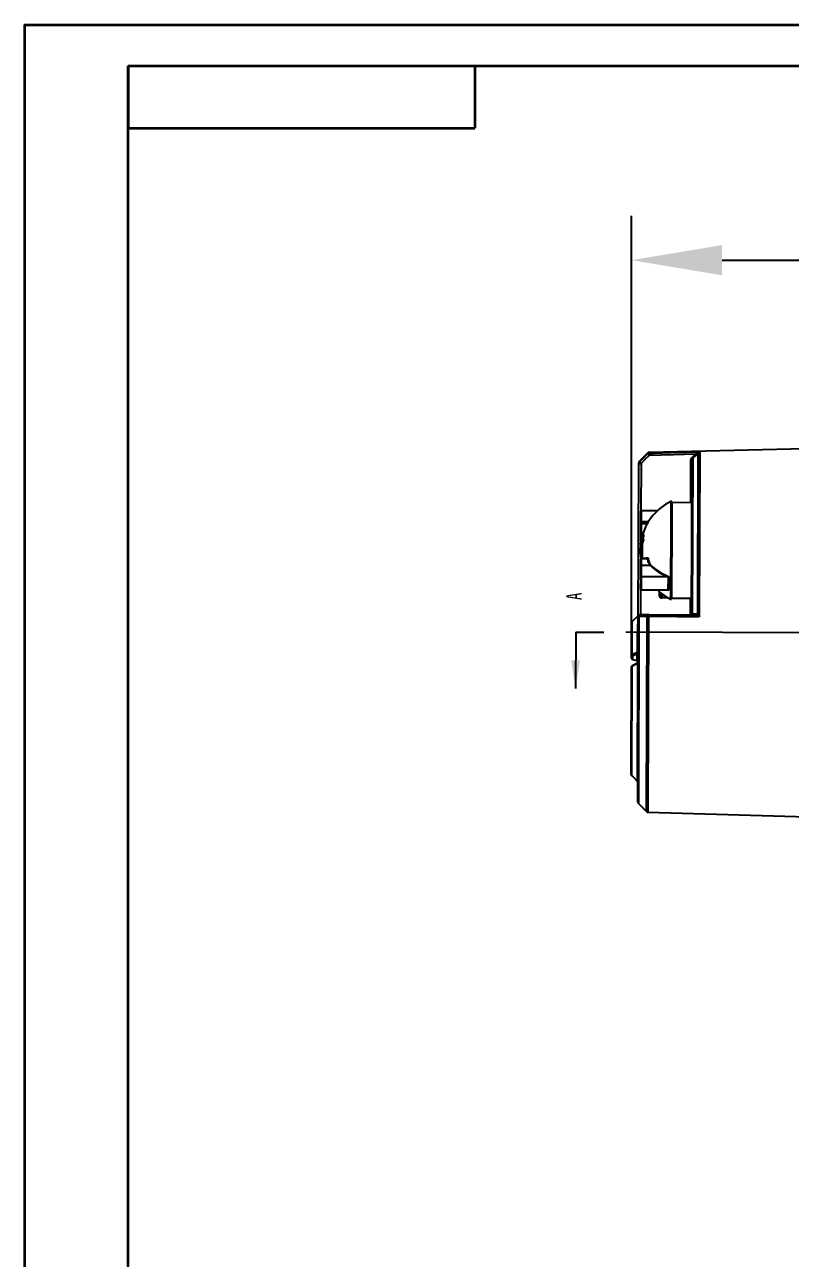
# Model space of a CAD drawing. Header units: millimetres. Extents: x 2928 to 3086, y 1537 to 1648.
# Drawn here: x 2928.3 to 2962.8, y 1592.3 to 1647.9 of the extents above; entities that cross this region are included whole.
import ezdxf

# ---------------------------------------------------------------- set-up
doc = ezdxf.new("R2010")
doc.units = ezdxf.units.MM
doc.layers.add('C00-00-00', color=7, linetype='Continuous')
doc.layers.add('标注层', color=4, linetype='Continuous', lineweight=25)
doc.styles.add('SLDTEXTSTYLE0', font='TXT', dxfattribs={"width": 0.7, "bigfont": 'bigfont'})
doc.styles.get("Standard").update_dxf_attribs({"font": 'arial.ttf'})
doc.dimstyles.new('ISO-25', dxfattribs={"dimtxt": 2.5, "dimasz": 2.5, "dimexe": 1.25, "dimexo": 0.625, "dimtad": 1, "dimtxsty": 'Standard', "dimcen": 2.5, "dimadec": 0, "dimazin": 0, "dimtfac": 1, "dimtmove": 0, "dimatfit": 3, "dimfxl": 0, "dimarcsym": 0})

# ---------------------------------------------------------------- blocks, each defined once
blk = doc.blocks.new('*D28')
at = {"layer": 'Defpoints', "color": 0, "transparency": 16777216}
for p in [(2990.424, 1637.262), (2990.424, 1632.371), (2955.68, 1620.49)]:
    blk.add_point(p, dxfattribs=at)
at = {"layer": '标注层', "color": 0, "lineweight": -2, "transparency": 16777216}
for p, q in [((2955.68, 1620.49), (2955.68, 1639.262)), ((2990.424, 1632.371), (2990.424, 1639.262)), ((2959.76, 1637.262), (2986.344, 1637.262))]:
    blk.add_line(p, q, dxfattribs=at)
at = {"layer": '标注层', "color": 0, "transparency": 16777216}
for points in [[(2959.76, 1637.942), (2959.76, 1636.582), (2955.68, 1637.262)], [(2986.344, 1637.942), (2986.344, 1636.582), (2990.424, 1637.262)]]:
    blk.add_solid(points, dxfattribs=at)
at = {"layer": '标注层', "color": 0, "transparency": 16777216, "insert": (2973.052, 1640.575), "char_height": 3.5, "attachment_point": 5}
blk.add_mtext('345', dxfattribs=at)

msp = doc.modelspace()

# ---------------------------------------------------------------- linework, layer by layer
at = {"color": 7, "linetype": 'Continuous', "lineweight": 25}
for p, q in [((2956.402, 1628.5667), (2956.0341, 1628.2011)), ((2956.4019, 1628.5358), (2956.402, 1628.5667)), ((2956.4702, 1628.5957), (2956.4701, 1628.5647)), ((2964.9093, 1628.7898), (2956.4702, 1628.5957)), ((2958.3992, 1628.3592), (2958.5533, 1628.5132)), ((2958.4345, 1628.3239), (2958.4121, 1621.3272)), ((2958.6626, 1621.2896), (2958.6859, 1628.5789)), ((2958.7541, 1628.6175), (2958.7303, 1621.1886)), ((2955.9929, 1624.4887), (2956.0045, 1628.0984)), ((2956.0045, 1628.0984), (2956.0046, 1628.1305)), ((2956.0045, 1628.0984), (2956.1044, 1628.098)), ((2956.0341, 1628.2011), (2956.034, 1628.1687)), ((2956.1044, 1628.098), (2956.0976, 1625.9534)), ((2958.3488, 1626.3312), (2958.355, 1628.2526)), ((2958.405, 1628.2525), (2958.355, 1628.2526)), ((2958.3829, 1621.3311), (2958.405, 1628.2525)), ((2957.449, 1626.3841), (2957.4469, 1625.7397)), ((2957.499, 1626.3839), (2957.449, 1626.3841)), ((2957.499, 1626.3839), (2957.4969, 1625.7395)), ((2958.3988, 1626.331), (2957.4988, 1626.3339)), ((2956.096, 1625.4602), (2956.0976, 1625.9534)), ((2956.1176, 1625.9675), (2956.1161, 1625.4742)), ((2956.1176, 1625.9675), (2956.1177, 1625.9734)), ((2956.8415, 1625.9652), (2956.1176, 1625.9675)), ((2956.8477, 1625.971), (2956.1177, 1625.9734)), ((2957.4469, 1625.7397), (2957.4349, 1621.9841)), ((2957.4969, 1625.7395), (2957.4849, 1621.9839)), ((2956.0932, 1624.5751), (2956.0958, 1625.3781)), ((2956.0958, 1625.3781), (2956.096, 1625.4602)), ((2956.1158, 1625.3786), (2956.1134, 1624.6407)), ((2956.1161, 1625.4742), (2956.1158, 1625.3981)), ((2956.3935, 1625.3972), (2956.1158, 1625.3981)), ((2956.1158, 1625.3786), (2956.1158, 1625.3981)), ((2956.3826, 1625.3778), (2956.1158, 1625.3786)), ((2956.4389, 1625.4732), (2956.1161, 1625.4742)), ((2955.9824, 1621.1887), (2955.9929, 1624.4887)), ((2955.9929, 1624.4887), (2956.0892, 1624.4884)), ((2956.0932, 1624.5751), (2956.093, 1624.5169)), ((2956.1708, 1623.8214), (2956.1742, 1624.8881)), ((2956.1711, 1623.8214), (2956.1733, 1624.5211)), ((2956.1745, 1624.8881), (2956.1742, 1624.8881)), ((2956.1743, 1624.8039), (2956.1745, 1624.8881)), ((2956.1743, 1624.8039), (2956.2075, 1624.8038)), ((2956.0909, 1623.8599), (2956.0907, 1623.8017)), ((2956.1107, 1623.7959), (2956.1108, 1623.8213)), ((2956.3712, 1623.8208), (2956.1108, 1623.8216)), ((2956.1108, 1623.8216), (2956.1108, 1623.8213)), ((2956.1108, 1623.8213), (2956.3831, 1623.8204)), ((2956.3831, 1623.8204), (2956.3712, 1623.8187)), ((2956.0882, 1622.9961), (2956.0897, 1623.4894)), ((2956.0897, 1623.4894), (2956.0907, 1623.8013)), ((2956.1098, 1623.5035), (2956.1082, 1623.0102)), ((2956.1107, 1623.7959), (2956.1098, 1623.5035)), ((2956.5278, 1623.5021), (2956.1098, 1623.5035)), ((2956.4132, 1623.7949), (2956.1107, 1623.7959)), ((2956.0863, 1622.4234), (2956.0882, 1622.9961)), ((2956.1081, 1622.9849), (2956.1063, 1622.4067)), ((2956.1081, 1622.9849), (2956.1082, 1623.0102)), ((2957.3365, 1622.9809), (2956.1081, 1622.9849)), ((2956.1082, 1623.0102), (2957.2795, 1623.0065)), ((2957.3346, 1622.4028), (2957.3365, 1622.9809)), ((2957.346, 1622.9795), (2957.3442, 1622.4008)), ((2956.0863, 1622.4234), (2956.0827, 1621.2884)), ((2956.1063, 1622.4067), (2957.3346, 1622.4028)), ((2956.1063, 1622.4033), (2956.1063, 1622.4067)), ((2956.1063, 1622.4033), (2957.3221, 1622.3994)), ((2956.9354, 1622.1291), (2956.936, 1622.3209)), ((2956.9855, 1622.1657), (2956.9858, 1622.2706)), ((2957.0357, 1622.2315), (2957.0352, 1622.0775)), ((2957.0351, 1622.0393), (2957.0352, 1622.0775)), ((2957.3314, 1622.0384), (2957.0351, 1622.0393)), ((2957.0352, 1622.0775), (2957.2646, 1622.0768)), ((2957.4349, 1621.9841), (2957.4849, 1621.9839)), ((2957.4851, 1622.0339), (2958.3851, 1622.0311)), ((2958.3327, 1621.2812), (2958.3351, 1622.0352)), ((2955.9679, 1621.2241), (2955.6963, 1620.9543)), ((2955.9557, 1612.847), (2955.9824, 1621.1887)), ((2955.9655, 1620.5025), (2955.9679, 1621.2241)), ((2956.0117, 1621.1951), (2955.9848, 1612.7762)), ((2956.0827, 1621.2884), (2956.4495, 1621.2872)), ((2956.3504, 1612.4082), (2956.3785, 1621.1936)), ((2956.4466, 1621.196), (2956.4184, 1612.3788)), ((2956.4495, 1621.2872), (2958.5302, 1621.2806)), ((2953.1586, 1620.4977), (2953.1505, 1617.9578)), ((2953.1586, 1620.4977), (2954.4286, 1620.4937)), ((2985.8594, 1620.3933), (2955.4154, 1620.4905)), ((2955.6769, 1619.4576), (2955.6815, 1620.919)), ((2955.6963, 1620.9543), (2955.6916, 1619.4778)), ((2955.9301, 1620.4889), (2955.93, 1620.4477)), ((2955.9301, 1620.4889), (2955.9801, 1620.4887)), ((2955.9302, 1620.5026), (2955.9802, 1620.5024)), ((2955.9296, 1620.3041), (2955.9276, 1619.6858)), ((2955.9296, 1620.3041), (2955.9796, 1620.3039)), ((2955.93, 1620.4477), (2955.98, 1620.4476)), ((2955.6764, 1619.3283), (2955.6769, 1619.4576)), ((2955.7267, 1619.4141), (2955.7263, 1619.2695)), ((2955.9261, 1619.2221), (2955.9269, 1619.4873)), ((2955.927, 1619.501), (2955.9269, 1619.4873)), ((2955.9269, 1619.4873), (2955.977, 1619.4872)), ((2955.9271, 1619.5422), (2955.927, 1619.501)), ((2955.927, 1619.501), (2955.977, 1619.5009)), ((2955.9271, 1619.5422), (2955.9771, 1619.542)), ((2955.9276, 1619.6858), (2955.9776, 1619.6857)), ((2955.6597, 1614.0736), (2955.6752, 1618.938)), ((2955.6899, 1618.9528), (2955.6742, 1614.0383)), ((2955.9475, 1619.1046), (2955.7025, 1618.9828)), ((2955.7031, 1619.2752), (2955.703, 1619.2752)), ((2955.7217, 1619.2674), (2955.7208, 1619.2678)), ((2955.7217, 1619.2674), (2955.9215, 1619.22)), ((2955.7263, 1619.2695), (2955.9261, 1619.2221)), ((2955.9259, 1619.155), (2955.9258, 1619.1422)), ((2955.9258, 1619.1422), (2955.9753, 1619.142)), ((2955.926, 1619.1805), (2955.9259, 1619.1613)), ((2955.9259, 1619.1613), (2955.9759, 1619.1612)), ((2955.9259, 1619.155), (2955.9759, 1619.1548)), ((2955.9261, 1619.2183), (2955.926, 1619.1805)), ((2955.926, 1619.1805), (2955.976, 1619.1803)), ((2955.944, 1613.7658), (2955.961, 1619.088)), ((2955.6742, 1614.0383), (2955.6741, 1614.0382)), ((2955.9848, 1612.7762), (2956.3504, 1612.4082)), ((2956.4184, 1612.3788), (2964.8561, 1612.1308))]:
    msp.add_line(p, q, dxfattribs=at)
at = {"color": 7, "linetype": 'Continuous', "lineweight": 25, "flags": 128}
for points in [[(2956.034, 1628.1687), (2956.1755, 1628.31), (2956.4019, 1628.5358)], [(2956.4724, 1628.4651), (2956.2834, 1628.2766), (2956.1044, 1628.098)], [(2956.4724, 1628.4651), (2956.4591, 1628.4784), (2956.4464, 1628.4912), (2956.4345, 1628.5031), (2956.424, 1628.5136), (2956.4152, 1628.5224), (2956.4085, 1628.5292), (2956.404, 1628.5337), (2956.4019, 1628.5358)], [(2956.4701, 1628.5647), (2956.67, 1628.5693), (2957.4698, 1628.5878), (2958.7541, 1628.6175)], [(2956.4724, 1628.4651), (2956.472, 1628.4835), (2956.4715, 1628.5013), (2956.4712, 1628.5179), (2956.4708, 1628.5326), (2956.4705, 1628.5451), (2956.4703, 1628.5548), (2956.4702, 1628.5614), (2956.4701, 1628.5647)], [(2958.5533, 1628.5132), (2957.5743, 1628.4906), (2956.4724, 1628.4651)], [(2958.4345, 1628.3239), (2958.4334, 1628.325), (2958.4311, 1628.3273), (2958.4277, 1628.3308), (2958.4233, 1628.3352), (2958.418, 1628.3404), (2958.4121, 1628.3463), (2958.4058, 1628.3526), (2958.3992, 1628.3592)], [(2958.5886, 1628.4779), (2958.5178, 1628.4072), (2958.4345, 1628.3239)], [(2958.5886, 1628.4779), (2958.5874, 1628.479), (2958.5852, 1628.4813), (2958.5817, 1628.4847), (2958.5774, 1628.4891), (2958.5721, 1628.4943), (2958.5662, 1628.5002), (2958.5599, 1628.5066), (2958.5533, 1628.5132)], [(2956.1044, 1628.098), (2956.0912, 1628.1113), (2956.0785, 1628.1241), (2956.0666, 1628.1359), (2956.0561, 1628.1465), (2956.0474, 1628.1553), (2956.0406, 1628.1621), (2956.0361, 1628.1666), (2956.034, 1628.1687)], [(2956.0882, 1622.9961), (2956.0885, 1622.9939), (2956.0897, 1622.9918), (2956.0915, 1622.9899), (2956.094, 1622.9882), (2956.097, 1622.9868), (2956.1005, 1622.9857), (2956.1042, 1622.9851), (2956.1081, 1622.9849)], [(2956.3785, 1621.1936), (2956.2373, 1621.1942), (2956.0117, 1621.1951)], [(2958.7303, 1621.1886), (2958.5304, 1621.1893), (2957.7307, 1621.1918), (2956.4466, 1621.196)], [(2958.4121, 1621.3272), (2958.4826, 1621.327), (2958.5657, 1621.3268)], [(2955.6916, 1619.4778), (2955.7623, 1619.513), (2955.9273, 1619.595)], [(2955.927, 1619.5138), (2955.8643, 1619.4826), (2955.7267, 1619.4141)], [(2955.961, 1619.088), (2955.8903, 1619.0528), (2955.6899, 1618.9528)], [(2955.6742, 1614.0383), (2955.7445, 1613.9672), (2955.944, 1613.7658)]]:
    msp.add_lwpolyline(points, dxfattribs=at)
at = {"color": 7, "linetype": 'Continuous', "lineweight": 25}
for centre, radius, start, end in [((2956.4723, 1628.4645), 0.1002, 91.29393, 134.68116), ((2956.4725, 1628.4958), 0.1, 91.31703, 134.81703), ((2958.6706, 1628.6086), 0.0334, 234.85516, 297.19791), ((2956.1038, 1628.098), 0.0994, 134.66272, 179.79973), ((2956.1046, 1628.1302), 0.1, 134.81703, 179.81703), ((2958.5201, 1624.1806), 2.45, 115.92594, 163.21548), ((2956.1176, 1625.9534), 0.02, 89.81703, 179.81703), ((2956.1151, 1625.9498), 0.0179, 81.77191, 168.39072), ((2956.1158, 1625.3781), 0.02, 89.81703, 179.81703), ((2956.1102, 1625.2089), 0.1699, 88.1307, 94.88327), ((2956.1135, 1625.4566), 0.0179, 81.77191, 168.39072), ((2958.5198, 1624.1806), 2.45, 163.21548, 188.55406), ((2956.1132, 1624.5751), 0.02, 179.81703, 226.58676), ((2957.4615, 1623.9954), 1.3912, 153.68037, 157.80153), ((2957.4624, 1624.2783), 1.3912, 153.68037, 157.80153), ((2957.3668, 1624.75), 1.1605, 172.81747, 186.8166), ((2956.1107, 1623.8016), 0.02, 89.81703, 179.81703), ((2956.1107, 1623.8013), 0.02, 89.80847, 179.79997), ((2956.3812, 1623.8398), 0.0196, 275.59855, 9.67758), ((2956.1072, 1623.4858), 0.0179, 81.77202, 168.3899), ((2956.1061, 1623.8186), 0.0232, 228.28013, 281.37516), ((2956.4159, 1623.7483), 0.0467, 72.08046, 93.28385), ((2956.5145, 1623.5296), 0.0305, 295.81855, 344.8777), ((2958.1514, 1625.1465), 2.3109, 225.36476, 247.83284), ((2958.1544, 1625.1527), 2.2921, 225.36438, 247.83303), ((2956.1056, 1622.9925), 0.0179, 81.7713, 168.39062), ((2957.2411, 1623.0368), 0.049, 321.63986, 351.94748), ((2957.3365, 1622.9478), 0.0331, 73.33911, 90.09355), ((2956.1063, 1622.4233), 0.02, 179.81703, 269.81703), ((2956.1048, 1622.4252), 0.0185, 185.67759, 274.66349), ((2958.5201, 1624.1806), 2.45, 226.58513, 243.70813), ((2956.9413, 1622.1736), 0.045, 262.5069, 349.86708), ((2957.3346, 1622.3795), 0.0233, 65.83962, 89.99675), ((2955.9326, 1621.2596), 0.05, 314.81703, 359.81703), ((2956.0824, 1621.1884), 0.1, 89.81703, 179.81703), ((2956.0079, 1621.1419), 0.0534, 85.96328, 118.61032), ((2956.0985, 1621.2027), 0.0871, 100.43089, 185.02016), ((2956.4653, 1621.2015), 0.0872, 100.4715, 185.15172), ((2956.4416, 1620.348), 0.848, 89.66494, 94.27038), ((2957.289, 1621.2148), 0.8427, 175.0675, 181.2782), ((2958.3329, 1621.3312), 0.05, 269.81703, 359.81703), ((2958.3689, 1621.3238), 0.0434, 280.27793, 4.51268), ((2958.5225, 1621.3233), 0.0434, 280.29777, 4.57903), ((2958.5947, 1621.324), 0.0761, 295.9317, 333.09931), ((2955.7315, 1620.9188), 0.05, 134.81703, 179.81703), ((2955.7017, 1619.455), 0.025, 113.97753, 174.01069), ((2955.7237, 1619.461), 0.047, 184.21907, 273.63096), ((2955.7635, 1619.476), 0.072, 178.53533, 239.24907), ((2955.9382, 1619.4703), 0.0387, 0.07359, 25.79302), ((2955.7252, 1618.9378), 0.05, 116.47022, 179.81703), ((2955.6944, 1618.9337), 0.0197, 103.27429, 167.46967), ((2955.7197, 1618.9575), 0.0302, 124.46704, 188.94201), ((2955.7028, 1619.2779), 0.00267, 275.30188, 329.70238), ((2955.7223, 1619.2721), 0.00475, 262.6576, 327.0936), ((2955.9221, 1619.2247), 0.00478, 263.24702, 326.931), ((2955.9259, 1619.1494), 0.05, 295.65566, 359.8161), ((2955.9259, 1619.1494), 0.05, 295.61624, 359.8163), ((2955.9563, 1619.1073), 0.0198, 283.71167, 347.81537), ((2955.7097, 1614.0734), 0.05, 179.81703, 224.70699), ((2955.7094, 1614.0734), 0.0497, 179.84304, 224.94759), ((2955.9088, 1613.7306), 0.0498, 359.84084, 44.92745), ((2956.0557, 1612.8466), 0.1, 179.81703, 224.81703), ((2956.4213, 1612.4787), 0.1, 224.81703, 268.31703)]:
    msp.add_arc(centre, radius, start, end, dxfattribs=at)
for points, knots in [([(2958.355, 1628.2526), (2958.3567, 1628.2697), (2958.3602, 1628.3037), (2958.3803, 1628.339), (2958.3956, 1628.3553), (2958.3992, 1628.3592)], [0, 0, 0, 0, 0.4316487, 0.8633405, 1, 1, 1, 1]), ([(2958.4345, 1628.3239), (2958.432, 1628.3213), (2958.4219, 1628.3104), (2958.4084, 1628.2867), (2958.4061, 1628.2639), (2958.405, 1628.2525)], [0, 0, 0, 0, 0.1363864, 0.5678734, 1, 1, 1, 1]), ([(2958.5533, 1628.5132), (2958.5768, 1628.5291), (2958.6111, 1628.5522), (2958.6417, 1628.5743), (2958.6514, 1628.5813)], [0, 0, 0, 0, 0.686422, 1, 1, 1, 1]), ([(2958.6859, 1628.5789), (2958.6764, 1628.5686), (2958.647, 1628.5369), (2958.6122, 1628.5017), (2958.5886, 1628.4779)], [0, 0, 0, 0, 0.3221812, 1, 1, 1, 1]), ([(2958.6514, 1628.5813), (2958.6672, 1628.5906), (2958.6997, 1628.6096), (2958.7356, 1628.6159), (2958.7539, 1628.6174), (2958.7541, 1628.6175)], [0, 0, 0, 0, 0.48611492, 0.99394375, 1, 1, 1, 1]), ([(2958.7541, 1628.6175), (2958.7539, 1628.6174), (2958.7418, 1628.6155), (2958.7178, 1628.6084), (2958.6964, 1628.5886), (2958.6859, 1628.5789)], [0, 0, 0, 0, 0.0060697, 0.5136041, 1, 1, 1, 1]), ([(2956.3059, 1623.821), (2956.3093, 1623.8244), (2956.332, 1623.8473), (2956.369, 1623.845), (2956.4004, 1623.8431)], [0, 0, 0, 0, 0.1472915, 1, 1, 1, 1]), ([(2956.4132, 1623.7949), (2956.4129, 1623.7967), (2956.4123, 1623.8008), (2956.4084, 1623.8076), (2956.4019, 1623.8139), (2956.3929, 1623.819), (2956.3865, 1623.8199), (2956.3831, 1623.8204)], [0, 0, 0, 0, 0.113226, 0.2576307, 0.4754199, 0.7185211, 1, 1, 1, 1]), ([(2956.4004, 1623.8431), (2956.4038, 1623.8422), (2956.4103, 1623.8404), (2956.4194, 1623.8299), (2956.4258, 1623.8171), (2956.4294, 1623.8039), (2956.43, 1623.7963), (2956.4302, 1623.7928)], [0, 0, 0, 0, 0.2579569, 0.4849259, 0.7035838, 0.8642781, 1, 1, 1, 1]), ([(2956.5278, 1623.5021), (2956.5067, 1623.5288), (2956.4684, 1623.5773), (2956.4293, 1623.6746), (2956.415, 1623.7486), (2956.4135, 1623.7878), (2956.4132, 1623.7949)], [0, 0, 0, 0, 0.3540521, 0.6427714, 0.9353245, 1, 1, 1, 1]), ([(2956.4302, 1623.7928), (2956.4305, 1623.7862), (2956.432, 1623.7497), (2956.4463, 1623.681), (2956.4852, 1623.5909), (2956.5231, 1623.5463), (2956.544, 1623.5216)], [0, 0, 0, 0, 0.0640432, 0.3544128, 0.6430718, 1, 1, 1, 1]), ([(2957.3365, 1622.9809), (2957.3364, 1622.9814), (2957.3363, 1622.9826), (2957.3352, 1622.9844), (2957.3327, 1622.987), (2957.3257, 1622.9919), (2957.3077, 1622.9996), (2957.2909, 1623.0037), (2957.2795, 1623.0065)], [0, 0, 0, 0, 0.0275822, 0.0617298, 0.1041861, 0.1954158, 0.4521443, 1, 1, 1, 1]), ([(2957.2895, 1623.03), (2957.3011, 1623.0244), (2957.3185, 1623.016), (2957.3361, 1623.0003), (2957.3433, 1622.9901), (2957.3458, 1622.984), (2957.346, 1622.9805), (2957.346, 1622.9795)], [0, 0, 0, 0, 0.4935082, 0.7465134, 0.8510379, 0.9564904, 1, 1, 1, 1]), ([(2957.0352, 1622.0775), (2957.0322, 1622.0778), (2957.0274, 1622.0783), (2957.0182, 1622.0821), (2957.0069, 1622.091), (2956.9948, 1622.1102), (2956.9869, 1622.1362), (2956.986, 1622.1561), (2956.9855, 1622.1657)], [0, 0, 0, 0, 0.0747796, 0.1171019, 0.2469634, 0.4436784, 0.7296173, 1, 1, 1, 1]), ([(2957.3442, 1622.4008), (2957.3439, 1622.3996), (2957.3434, 1622.3969), (2957.3388, 1622.3943), (2957.3282, 1622.3936), (2957.316, 1622.3955), (2957.3071, 1622.3988), (2957.3053, 1622.3995)], [0, 0, 0, 0, 0.1148327, 0.2566366, 0.4794144, 0.8964649, 1, 1, 1, 1]), ([(2957.3222, 1622.3995), (2957.3248, 1622.3995), (2957.3291, 1622.3995), (2957.3329, 1622.4006), (2957.3344, 1622.4018), (2957.3345, 1622.4024), (2957.3346, 1622.4028)], [0, 0, 0, 0, 0.49202733, 0.79497716, 0.8791214, 1, 1, 1, 1]), ([(2956.9354, 1622.1291), (2956.9363, 1622.1192), (2956.9383, 1622.0983), (2956.9552, 1622.0713), (2956.9801, 1622.0523), (2957.0071, 1622.0414), (2957.0258, 1622.04), (2957.0351, 1622.0393)], [0, 0, 0, 0, 0.236844, 0.4996167, 0.6996125, 0.8497983, 1, 1, 1, 1]), ([(2958.3829, 1621.3311), (2958.383, 1621.3309), (2958.3835, 1621.3301), (2958.3906, 1621.3286), (2958.405, 1621.3277), (2958.4121, 1621.3272)], [0, 0, 0, 0, 0.1397747, 0.5702726, 1, 1, 1, 1]), ([(2958.628, 1621.2556), (2958.6121, 1621.2632), (2958.5809, 1621.2782), (2958.5469, 1621.2798), (2958.5302, 1621.2806)], [0, 0, 0, 0, 0.5114842, 1, 1, 1, 1]), ([(2958.5657, 1621.3268), (2958.5823, 1621.3255), (2958.6169, 1621.3229), (2958.647, 1621.301), (2958.6626, 1621.2896)], [0, 0, 0, 0, 0.4802559, 1, 1, 1, 1]), ([(2958.7303, 1621.1886), (2958.7301, 1621.1888), (2958.7119, 1621.201), (2958.6761, 1621.225), (2958.6438, 1621.2455), (2958.628, 1621.2556)], [0, 0, 0, 0, 0.0060563, 0.5138854, 1, 1, 1, 1]), ([(2958.6626, 1621.2896), (2958.673, 1621.2742), (2958.6943, 1621.2429), (2958.7181, 1621.2071), (2958.7302, 1621.1888), (2958.7303, 1621.1886)], [0, 0, 0, 0, 0.4863959, 0.9939301, 1, 1, 1, 1]), ([(2955.93, 1620.4477), (2955.93, 1620.4447), (2955.93, 1620.4386), (2955.9299, 1620.4217), (2955.9298, 1620.3716), (2955.9296, 1620.332), (2955.9296, 1620.3041)], [0, 0, 0, 0, 0.1873742, 0.3732272, 0.5588338, 1, 1, 1, 1]), ([(2955.9276, 1619.6858), (2955.9275, 1619.6684), (2955.9274, 1619.6337), (2955.9273, 1619.5818), (2955.9272, 1619.5524), (2955.9271, 1619.5456), (2955.9271, 1619.5422)], [0, 0, 0, 0, 0.28155189, 0.56126396, 0.77886017, 1, 1, 1, 1]), ([(2955.6764, 1619.3283), (2955.6768, 1619.323), (2955.6775, 1619.3102), (2955.685, 1619.2926), (2955.6949, 1619.2802), (2955.7018, 1619.2764), (2955.7033, 1619.2756)], [0, 0, 0, 0, 0.2564304, 0.6222858, 0.9144489, 1, 1, 1, 1]), ([(2955.6764, 1619.3283), (2955.6764, 1619.3281), (2955.6764, 1619.3278), (2955.6764, 1619.327), (2955.6765, 1619.3255), (2955.6766, 1619.3224), (2955.6775, 1619.3152), (2955.681, 1619.3024), (2955.6898, 1619.287), (2955.7003, 1619.2798), (2955.7051, 1619.2765)], [0, 0, 0, 0, 0.0072897, 0.0172544, 0.0368032, 0.0786533, 0.1697551, 0.3881704, 0.7195083, 1, 1, 1, 1]), ([(2955.7033, 1619.2757), (2955.7074, 1619.2732), (2955.7142, 1619.269), (2955.7219, 1619.2674), (2955.7251, 1619.2667)], [0, 0, 0, 0, 0.5820854, 1, 1, 1, 1]), ([(2955.7051, 1619.2765), (2955.7063, 1619.2759), (2955.713, 1619.2725), (2955.7202, 1619.2709), (2955.7263, 1619.2695)], [0, 0, 0, 0, 0.1719099, 1, 1, 1, 1]), ([(2955.9216, 1619.2195), (2955.9249, 1619.2187), (2955.9344, 1619.2166), (2955.9491, 1619.2081), (2955.9608, 1619.1983), (2955.9649, 1619.1922), (2955.9658, 1619.1909)], [0, 0, 0, 0, 0.2078382, 0.5835685, 0.9119132, 1, 1, 1, 1]), ([(2955.9261, 1619.2221), (2955.932, 1619.2197), (2955.9437, 1619.2148), (2955.957, 1619.204), (2955.9631, 1619.1965), (2955.9649, 1619.1943)], [0, 0, 0, 0, 0.4197051, 0.8311071, 1, 1, 1, 1]), ([(2955.948, 1619.1037), (2955.9493, 1619.1046), (2955.9528, 1619.107), (2955.9569, 1619.1057), (2955.9595, 1619.1016), (2955.9607, 1619.0975), (2955.9612, 1619.0932), (2955.9611, 1619.0894), (2955.961, 1619.088)], [0, 0, 0, 0, 0.2050107, 0.5567956, 0.7175897, 0.7985709, 0.9247275, 1, 1, 1, 1])]:
    msp.add_open_spline(points, degree=3, knots=knots, dxfattribs=at)
msp.add_solid([(2953.1505, 1617.9578), (2953.3577, 1619.2271), (2952.9513, 1619.2284)], dxfattribs=at)
at = {"layer": 'C00-00-00', "lineweight": 35}
msp.add_lwpolyline([(3085.7803, 1536.6587), (2928.3162, 1536.6587), (2928.3162, 1647.879), (3085.7803, 1647.879)], close=True, dxfattribs=at)
for points in [[(2932.9835, 1538.5161), (2932.9835, 1646.0216)], [(2932.9835, 1646.0216), (3083.9229, 1646.0216), (3083.9229, 1538.5161), (2932.9835, 1538.5161)], [(2932.9835, 1646.0216), (2932.9835, 1643.2117), (2948.6155, 1643.2117)], [(2932.9835, 1646.0216), (2948.6155, 1646.0216), (2948.6155, 1643.2117)]]:
    msp.add_lwpolyline(points, dxfattribs=at)

# ---------------------------------------------------------------- texts
at = {"color": 7, "linetype": 'Continuous', "lineweight": 25, "insert": (2952.7302, 1621.9453), "char_height": 0.7, "attachment_point": 1, "rotation": 89.81703, "style": 'SLDTEXTSTYLE0'}
msp.add_mtext('{\\fSimSun|b0|i0|c0|p2;A}', dxfattribs=at)

# ---------------------------------------------------------------- dimensions: what is measured, and where the dimension line sits
at = {"layer": '标注层'}
dim = msp.add_linear_dim(base=(2990.4245, 1637.2623), p1=(2955.6801, 1620.4897), p2=(2990.4245, 1632.3706), text='345', dimstyle='ISO-25', override={"dimtxt": 3.5, "dimasz": 4.08, "dimexe": 2, "dimexo": 0, "dimgap": 1.524, "dimtih": 1, "dimtoh": 1, "dimlfac": 10, "dimzin": 0, "dimadec": 2, "dimtzin": 0}, dxfattribs=at)
dim.commit()
dim.dimension.update_dxf_attribs({"geometry": '*D28', "text_midpoint": (2973.0523, 1640.5745)})

doc.saveas('drawing.dxf')
